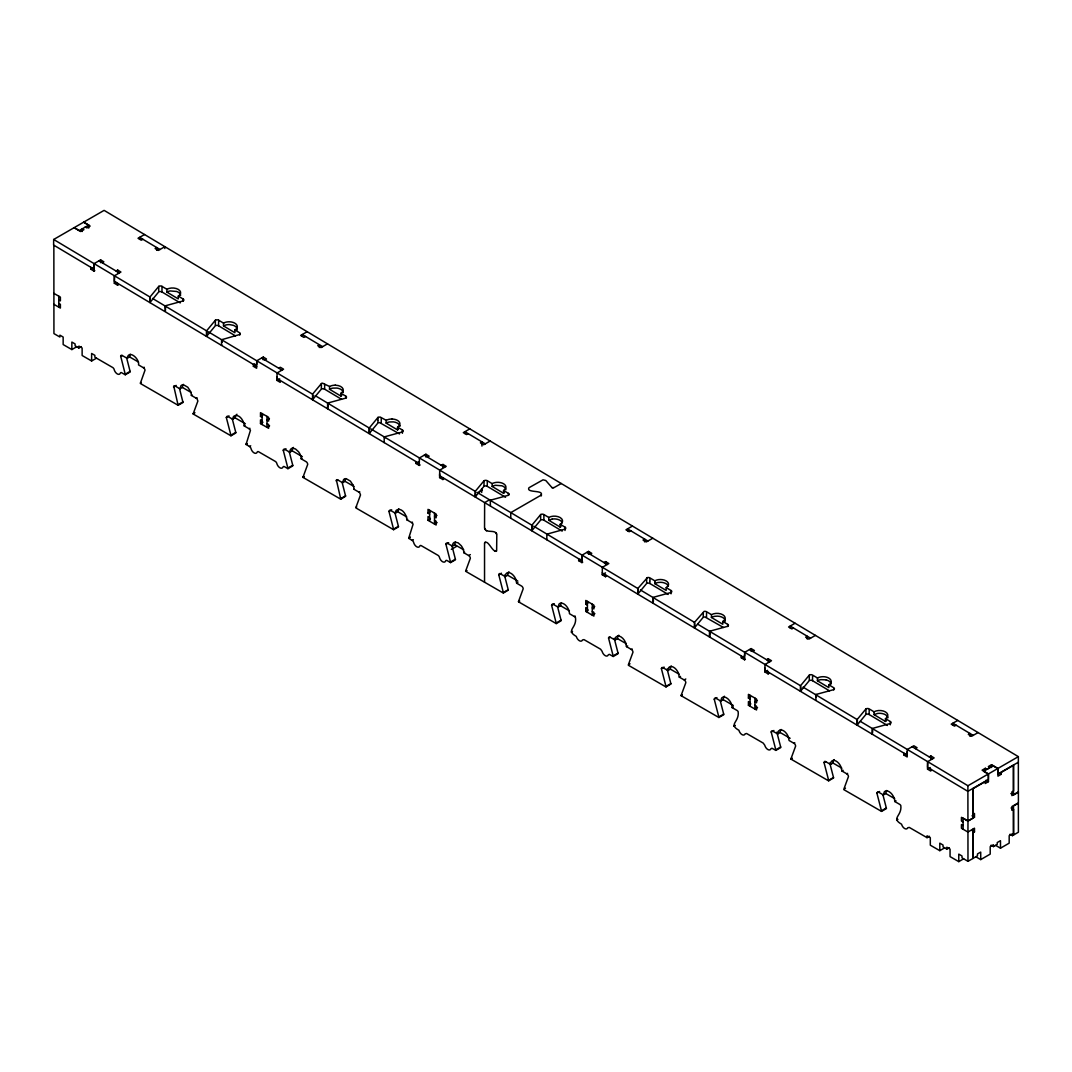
<?xml version="1.0" encoding="UTF-8"?>
<svg xmlns="http://www.w3.org/2000/svg" width="1072" height="1072" viewBox="0 0 1072 1072"><rect width="100%" height="100%" fill="white"/><g stroke="black" fill="none" stroke-linecap="round" stroke-linejoin="round"><path stroke-width="1.5" d="M94.805 270.613L93.988 271.082L90.745 269.139L90.772 267.276M116.057 271.015L117.692 270.077L120.935 272.02L114.436 275.785L114.315 283.222L117.572 285.165L117.598 283.303M264.878 359.937L266.499 358.999L263.256 357.056L256.744 360.808L256.637 368.259L253.381 366.316L253.407 364.453L254.627 363.756M280.248 380.48L280.221 382.342L276.965 380.399L277.072 372.962L283.584 369.197L280.328 367.254L278.707 368.192M420.09 464.967L419.273 465.436L416.03 463.493L416.057 461.63M441.342 465.369L442.964 464.431L446.22 466.374L439.708 470.139L439.6 477.589L442.857 479.532L442.883 477.67M582.726 562.143L581.922 562.612L578.666 560.669L578.692 558.807M603.978 562.559L605.613 561.607L608.856 563.55L602.357 567.316L602.25 574.766L605.492 576.709L605.519 574.847M745.375 659.32L744.558 659.789L741.301 657.846L741.342 655.984M766.627 659.736L768.249 658.798L771.505 660.727L764.993 664.493L764.885 671.943L768.142 673.886L768.168 672.023M915.434 748.645L917.069 747.707L913.813 745.764L907.301 749.516L907.193 756.966L903.951 755.036L903.977 753.174M930.804 769.2L930.777 771.063L927.521 769.12L927.628 761.669L934.141 757.917L930.885 755.974L929.263 756.912M1010.869 793.548L1013.469 795.049L1018.346 792.235L1018.36 756.644L104.105 210.367L53.68 239.485L53.6 245.059L94.028 269.219L93.988 271.082M82.236 231.498L82.276 228.698L83.911 229.676L80.655 231.552L74.156 227.666M94.108 263.632L94.028 269.219L94.108 263.632L100.607 259.88L103.863 261.823L102.242 262.761M100.567 262.667L100.607 259.88M114.436 275.785L114.356 281.36L256.664 366.396M117.652 272.878L117.692 270.077M139.615 239.203L139.641 237.341L159.969 249.481M162.06 286.385A2.318 1.367 0.9 0 0 158.777 286.358L150.281 296.649A2.278 1.34 0.9 0 1 149.879 296.957L149.799 302.545A2.278 1.34 0.9 0 0 150.187 302.237L158.696 291.932A2.318 1.353 0.9 0 1 161.966 291.973L180.27 302.92M150.187 302.237L150.254 298.043M156.686 250.339L156.726 247.538L155.092 248.49L158.348 250.433L164.86 246.667L164.82 248.53M158.71 291.236L158.777 286.358M161.952 291.973L162.019 287.082M165.45 309.942L165.503 305.748L183.178 300.924A2.238 1.313 0.9 0 0 183.794 300.254L183.848 299.986A2.318 1.353 0.9 0 0 183.446 299.209L178.3 296.1A8.053 4.73 0.9 0 0 178.3 289.413A8.053 4.73 0.9 0 0 166.91 289.306M178.3 296.1L178.26 298.9L166.87 292.093L166.91 289.306L162.033 286.385M183.151 301.111L183.178 299.021M218.675 320.22A2.318 1.367 0.9 0 0 215.405 320.18L206.896 330.484A2.278 1.34 0.9 0 1 206.494 330.792L206.414 336.367A2.278 1.34 0.9 0 0 206.816 336.059L215.325 325.767A2.318 1.367 0.9 0 1 216.477 325.419A2.318 1.367 0.9 0 1 217.857 325.513A2.318 1.367 0.9 0 1 218.594 325.808L235.478 335.911M206.816 336.059L206.869 331.878M215.325 325.071L215.405 320.18M218.567 325.808L218.648 320.917M222.092 342.37L222.132 339.583L240.275 334.343L240.061 333.044L234.915 329.935A8.067 4.744 0.9 0 0 237.274 326.612L237.126 325.687A8.067 4.744 0.9 0 0 231.552 322.015A8.067 4.744 0.9 0 0 223.499 323.128M234.915 329.935L234.875 332.722L223.499 325.928L223.539 323.128L218.661 320.22M239.766 334.946L239.78 333.553M256.69 364.534L256.717 362.671M263.216 359.844L263.256 357.056M277.018 376.687L276.991 378.537L419.299 463.573M302.264 336.38L302.291 334.518L322.618 346.671M341.754 395.488A7.973 4.69 0.9 0 1 340.896 396.077L329.506 389.27L329.56 386.483L322.578 383.173A2.318 1.367 0.9 0 0 321.426 383.535L312.635 394.067L312.434 399.722A2.278 1.34 0.9 0 0 312.836 399.414L321.345 389.123A2.238 1.313 0.9 0 1 322.498 388.761L324.588 389.149L341.499 399.253M312.836 399.414L312.89 395.22M319.322 347.516L319.362 344.715L317.741 345.666L320.984 347.609L327.496 343.844M321.345 388.412L321.426 383.535M324.588 389.149L324.628 387.059M324.628 386.362L324.669 384.258M328.086 407.119L328.153 402.925L345.814 398.101A2.318 1.353 0.9 0 0 345.814 396.184L340.936 393.277A8 4.703 0.9 0 0 338.35 385.585L335.241 385.156M340.896 396.077L340.936 393.277M345.787 398.288L345.814 396.198M398.369 429.323A7.973 4.69 0.9 0 1 397.511 429.899L386.134 423.105L386.175 420.304L380.145 417.021L378.041 417.356L369.532 427.661A2.278 1.34 0.9 0 1 369.143 427.969L369.049 433.544A2.278 1.34 0.9 0 0 369.451 433.235L377.96 422.944L379.582 422.569L399.534 433.932M369.451 433.235L369.532 427.661M377.974 422.247L377.987 420.854M378.001 420.157L378.041 417.356M381.203 422.984L381.284 418.093M384.151 442.575L384.232 436.987A2.305 1.353 0.9 0 1 384.768 436.76L402.442 431.936A2.318 1.353 0.9 0 0 403.059 431.266A2.318 1.367 0.9 0 0 403.059 430.716A2.291 1.34 0.9 0 0 402.442 430.033L397.551 427.112A8 4.703 0.9 0 0 399.575 422.448A8 4.703 0.9 0 0 393.478 419.139L391.87 418.978M384.741 438.153L384.768 436.76M397.511 429.899L397.551 427.112M402.389 433.289L402.442 430.033M419.273 465.436L419.393 457.985L425.892 454.233L429.148 456.176L427.514 457.114M425.852 457.02L425.892 454.233M439.667 473.864L439.627 475.727L581.935 560.75L581.975 558.887M442.924 467.231L442.964 464.431M464.9 433.557L464.926 431.694L485.254 443.848M504.389 492.664A8.08 4.744 0.9 0 1 503.532 493.254L492.155 486.447L492.195 483.66L487.318 480.738A2.318 1.353 0.9 0 0 484.062 480.712L475.553 491.003A2.278 1.34 0.9 0 1 475.164 491.311L475.07 496.899A2.278 1.34 0.9 0 0 475.472 496.591L483.981 486.299A2.318 1.367 0.9 0 1 487.251 486.326L505.555 497.274M475.472 496.591L475.539 492.396M481.944 446.086L481.998 441.905L480.377 442.843L483.633 444.786L490.132 441.034M483.995 485.603L484.062 480.712M487.237 486.326L487.304 481.435M492.155 483.646A8.067 4.744 0.9 0 1 500.209 482.547A8.067 4.744 0.9 0 1 505.783 486.206L505.93 487.144A8.067 4.744 0.9 0 1 503.572 490.453L508.731 493.562A2.318 1.353 0.9 0 1 509.133 494.339L509.079 494.607A2.238 1.313 0.8 0 1 508.45 495.277L490.788 500.101A2.305 1.353 0.9 0 0 490.252 500.329L490.427 505.796M490.762 501.495L490.788 500.101M503.532 493.254L503.572 490.453M508.436 494.768L508.463 493.375M510.728 518.205L510.808 512.617L541.092 495.143C544.281 489.582 525.776 493.294 528.965 487.733L543.022 479.827L545.769 480.497L552.04 487.666L554.09 487.586L561.232 483.512M561.018 526.499A8.094 4.757 0.9 0 1 560.16 527.076L548.77 520.282L548.81 517.495L543.933 514.573A2.265 1.327 0.9 0 0 541.4 514.265A2.332 1.367 0.9 0 0 540.677 514.547L532.181 524.838A2.265 1.327 0.9 0 1 531.779 525.146L531.699 530.734A2.265 1.327 0.9 0 0 532.087 530.412L540.596 520.121A2.332 1.367 0.9 0 1 541.749 519.773A2.265 1.327 0.9 0 1 543.839 520.161L562.17 531.109M532.087 530.412L532.154 526.231M540.61 519.424L540.677 514.547M541.079 495.84L541.092 495.143M541.4 495.599L541.414 494.902M543.852 520.161L543.919 515.27M560.16 527.076L560.2 524.288A8.08 4.744 0.9 0 0 560.187 517.575A8.08 4.744 0.9 0 0 548.757 517.468M565.024 530.466L565.078 527.21L560.2 524.288M582.002 557.038L582.029 555.175L588.528 551.41L591.784 553.353L590.163 554.291M581.922 562.612L582.029 555.162M588.488 554.197L588.528 551.41M605.559 564.408L605.613 561.607M627.549 530.734L627.576 528.885L647.903 541.025M654.831 580.836L654.791 583.624L666.168 590.431L666.221 587.63L668.419 585.232A8.08 4.744 0.9 0 0 664.359 580.113A8.08 4.744 0.9 0 0 654.831 580.836L649.954 577.915A2.251 1.327 0.9 0 0 648.801 577.54A2.278 1.34 0.9 0 0 647.421 577.607L637.907 588.421L637.706 594.076A2.265 1.327 0.9 0 0 638.108 593.767L638.175 589.573M644.594 541.869L644.647 539.082L643.012 540.02L646.269 541.963L652.781 538.211M646.63 582.779L646.697 577.888M668.191 594.451L649.873 583.503L649.9 581.413M649.913 580.716L649.94 578.625M653.371 601.472L653.384 600.079M671.045 593.808L671.099 590.551L666.221 587.63M711.486 614.671A8.04 4.717 0.9 0 1 722.85 614.792A8.04 4.717 0.9 0 1 722.836 621.465L722.796 624.252L711.406 617.459L711.46 614.671L706.569 611.75A2.251 1.327 0.9 0 0 705.416 611.375A2.278 1.34 0.9 0 0 704.036 611.442L694.817 622.015A2.265 1.327 0.9 0 1 694.415 622.323L694.334 627.911A2.265 1.327 0.9 0 0 694.736 627.589L703.232 617.298L704.867 616.923L723.399 627.442M694.723 627.589L694.79 623.408M703.245 616.601L703.299 613.117M706.488 617.338L706.569 612.447M709.986 635.294L710.053 631.113L727.714 626.289A2.332 1.367 0.9 0 0 728.196 625.874A2.265 1.327 0.9 0 0 728.344 625.07A2.238 1.313 0.9 0 0 727.714 624.386L722.836 621.465M727.687 626.477L727.714 624.386M744.558 659.789L744.665 652.339L751.177 648.587L754.42 650.53L752.799 651.468M744.611 656.077L744.651 654.215M751.137 651.387L751.177 648.587M764.939 668.218L764.912 670.08L907.22 755.103M768.209 661.585L768.249 658.798M790.185 627.924L790.211 626.061L810.539 638.202M831.041 682.408A8.04 4.717 0.9 0 0 826.954 677.276A8.04 4.717 0.9 0 0 817.48 678.013L812.589 675.092A2.265 1.327 0.9 0 0 810.057 674.784A2.332 1.367 0.9 0 0 809.347 675.065L800.838 685.356A2.265 1.327 0.9 0 1 800.436 685.665L800.355 691.252A2.265 1.327 0.9 0 0 800.757 690.944L809.253 680.653A2.332 1.367 0.9 0 1 810.419 680.291A2.265 1.327 0.9 0 1 812.496 680.68L829.42 690.783M800.757 690.944L800.811 686.75M807.243 639.046L807.283 636.259L805.662 637.197L808.904 639.14L815.417 635.388M809.266 679.956L809.347 675.065M812.509 680.68L812.589 675.802M816.02 697.256L816.073 694.455L833.735 689.644A2.251 1.327 0.9 0 0 834.364 688.961L834.364 688.412A2.251 1.327 0.9 0 0 833.735 687.728L828.857 684.82A8.08 4.744 0.9 0 0 831.068 682.408M828.857 684.82L828.817 687.608L817.427 680.8L817.48 678.013M833.708 689.819L833.708 689.122M874.095 711.848L874.055 714.635L885.432 721.443L885.472 718.642A8.08 4.744 0.9 0 0 885.472 711.929A8.08 4.744 0.9 0 0 874.042 711.821L869.218 708.927A2.265 1.327 0.9 0 0 866.672 708.619A2.332 1.367 0.9 0 0 865.962 708.9L857.453 719.191A2.265 1.327 0.9 0 1 857.051 719.5L856.97 725.087A2.265 1.327 0.9 0 0 857.372 724.779L865.881 714.475A2.332 1.367 0.9 0 1 867.034 714.126A2.265 1.327 0.9 0 1 867.972 714.14A2.238 1.313 0.9 0 1 869.124 714.515L887.455 725.463M857.372 724.779L857.439 720.585M865.895 713.778L865.962 708.9M869.124 714.515L869.204 709.624M872.621 732.471L872.662 729.684M890.309 724.819L890.35 721.563L885.472 718.642M907.26 753.254L907.287 751.392M927.642 761.669L927.561 767.257L967.895 791.364L967.936 821.085L972.813 818.258L972.773 788.55M930.844 758.762L930.885 755.974M952.82 725.101L952.847 723.238L973.175 735.379M1018.36 756.644L967.949 785.749L967.855 791.337L988.33 779.518L988.411 773.944L982.099 770.165L985.356 768.289L986.977 769.254L989.952 767.539L988.33 766.56L991.587 764.684L997.898 768.463L997.818 774.051L1018.32 762.246M969.879 736.223L969.919 733.436L968.297 734.374L971.554 736.317L978.066 732.565M985.302 771.076L985.356 768.289M991.546 767.485L991.587 764.684M289.319 451.982L292.75 465.302A2.291 1.327 60 0 1 292.817 465.878L287.939 468.692L284.509 466.722A2.291 1.327 60 0 0 282.981 467.084L282.512 467.807A4.596 2.653 60 0 1 277.3 464.792L276.844 463.546A2.291 1.327 60 0 0 275.303 461.402L258.687 451.808A2.291 1.327 60 0 0 257.159 452.183L256.69 452.907A4.596 2.653 60 0 1 251.478 449.892L251.022 448.632A2.291 1.327 60 0 0 249.481 446.501L246.064 444.384L250.446 430.368A2.332 1.34 60 0 0 249.079 428.733L244.202 425.919C244.202 421.095 239.083 412.934 233.75 416.284A7.986 4.61 60 0 0 232.812 419.34L227.934 416.526A2.332 1.34 60 0 0 227.05 416.311L226.313 417.464L230.895 435.219A2.291 1.327 60 0 1 230.962 435.795L235.84 432.981A2.291 1.327 60 0 0 235.773 432.405L232.329 419.085M451.955 545.889L455.386 559.195A2.291 1.327 60 0 1 455.453 559.785L450.575 562.599L447.145 560.616A2.291 1.327 60 0 0 445.617 560.978L445.161 561.715A4.596 2.653 60 0 1 439.935 558.7L439.48 557.44A2.291 1.327 60 0 0 437.952 555.309L421.336 545.715A2.291 1.327 60 0 0 419.795 546.077L419.34 546.8A4.596 2.653 60 0 1 414.127 543.785L413.658 542.539A2.291 1.327 60 0 0 412.13 540.395L408.7 538.278L413.082 524.262A2.332 1.34 60 0 0 411.728 522.64L406.837 519.813C406.837 515.002 401.732 506.842 396.385 510.178A7.986 4.61 60 0 0 395.461 513.247L390.583 510.433A2.332 1.34 60 0 0 389.685 510.218L388.948 511.371L393.531 529.126A2.291 1.327 60 0 1 393.598 529.702L398.476 526.888A2.291 1.327 60 0 0 398.409 526.312L394.978 512.992M614.216 638.309L618.035 653.103A2.278 1.313 60 0 1 618.102 653.679L613.224 656.493L609.311 654.322L608.253 654.885A4.61 2.653 60 0 1 605.184 655.622A4.61 2.653 60 0 1 602.116 651.334L600.588 649.203L583.972 639.609L582.444 639.971A4.61 2.653 60 0 1 579.376 640.708A4.61 2.653 60 0 1 576.307 636.433C565.266 630.081 576.91 628.487 575.517 617.753A2.305 1.327 60 0 0 574.364 616.534L569.487 613.72A8.053 4.65 60 0 0 565.413 605.064A8.053 4.65 60 0 0 559.021 604.085L558.097 607.141L553.219 604.327A2.305 1.34 60 0 0 552.335 604.112L551.598 605.265L556.18 623.02A2.278 1.313 60 0 1 556.247 623.596L561.125 620.782A2.278 1.313 60 0 0 561.058 620.206L557.614 606.886M776.852 732.203L780.671 746.996A2.278 1.313 60 0 1 780.738 747.573L775.86 750.4L771.947 748.216L770.902 748.779A4.61 2.653 60 0 1 767.833 749.516A4.61 2.653 60 0 1 764.765 745.241L763.224 743.097L746.608 733.503L745.08 733.878A4.61 2.653 60 0 1 742.012 734.615A4.61 2.653 60 0 1 738.943 730.327C727.901 723.975 739.546 722.394 738.152 711.647A2.305 1.327 60 0 0 737 710.428L732.122 707.614A8.053 4.65 60 0 0 731.72 704.961A8.08 4.663 60 0 0 729.55 700.632A8.053 4.65 60 0 0 721.67 697.979L720.746 701.048L715.855 698.22A2.305 1.34 60 0 0 714.97 698.019L714.233 699.172L718.816 716.927A2.278 1.313 60 0 1 718.883 717.503L723.761 714.689A2.278 1.313 60 0 0 723.694 714.113L720.263 700.793M929.491 836.267L927.052 837.674L909.257 827.41L907.716 827.772A4.61 2.653 60 0 1 904.647 828.509A4.61 2.653 60 0 1 901.579 824.234C890.551 817.882 902.182 816.288 900.802 805.541A2.305 1.327 60 0 0 899.649 804.335L894.772 801.521A8.053 4.65 60 0 0 890.698 792.865A8.053 4.65 60 0 0 884.306 791.886L883.382 794.942L878.504 792.128A2.305 1.34 60 0 0 877.606 791.913L876.883 793.066L881.452 810.821A2.278 1.313 60 0 1 881.519 811.397L886.41 808.583A2.278 1.313 60 0 0 886.33 808.007L882.899 794.687M232.812 419.34L235.277 417.356A8.067 4.663 60 0 1 235.652 415.748L236.925 414.248M395.461 513.247L397.913 511.25A8.067 4.663 60 0 1 398.302 509.642L398.824 508.771M558.097 607.141L560.535 605.734L560.937 603.549A8.107 4.677 60 0 1 561.179 603.08M720.746 701.048L723.185 699.641L723.573 697.443A8.107 4.677 60 0 1 724.458 696.224M883.382 794.942L885.82 793.535L886.222 791.35A8.107 4.677 60 0 1 886.745 790.479M126.67 358.075L130.101 371.381A2.291 1.327 60 0 1 130.181 371.957L125.29 374.785A2.291 1.327 60 0 0 125.223 374.208L120.68 356.118A2.291 1.327 60 0 1 121.98 355.368L127.153 358.329L129.591 356.922L129.993 354.738A8.08 4.663 60 0 1 130.235 354.269M725.087 621.519L724.98 619.964M179.506 388.587L183.004 402.482L178.126 405.296L173.744 386.094A2.278 1.313 60 0 1 175.098 386.014L179.989 388.841L182.428 387.434A8.067 4.663 60 0 1 182.83 385.237L183.352 384.366M179.989 388.841L180.913 385.786A8.053 4.65 60 0 1 183.58 384.808L187.774 387.22L190.441 391.28A8.053 4.65 60 0 1 191.365 395.421M342.142 482.48L345.64 496.242L340.775 499.204L336.38 479.988A2.278 1.313 60 0 1 337.734 479.921L342.625 482.735L345.063 481.328A8.067 4.663 60 0 1 345.465 479.144L345.707 478.675M342.625 482.735L343.549 479.68A8.053 4.65 60 0 1 346.229 478.702L350.41 481.127L353.077 485.187M504.47 575.168L508.222 589.707A2.961 1.702 60 0 1 508.289 590.136L503.411 592.963A2.961 1.702 60 0 0 503.344 592.521L498.761 574.766L499.23 573.708A2.305 1.327 60 0 1 500.383 573.828L505.26 576.642L507.699 575.235A8.027 4.636 60 0 1 508.972 571.832M667.119 669.075L670.858 683.601A2.961 1.702 60 0 1 670.925 684.043L666.047 686.857A2.961 1.702 60 0 0 665.98 686.415L661.397 668.66L661.88 667.615A2.305 1.327 60 0 1 663.032 667.722L667.91 670.536L670.348 669.129A8.027 4.636 60 0 1 670.75 666.945A8.107 4.677 60 0 1 671.273 666.074M829.755 762.969L833.507 777.508A2.961 1.702 60 0 1 833.574 777.937L828.683 780.764A2.961 1.702 60 0 0 828.629 780.322L824.046 762.567L824.515 761.509A2.305 1.327 60 0 1 825.668 761.629L830.545 764.443L832.984 763.036A8.027 4.636 60 0 1 833.386 760.839A8.107 4.677 60 0 1 834.257 759.619M127.153 358.329C128.653 348.949 139.869 359.053 138.543 364.895L143.715 367.924A2.291 1.327 60 0 1 145.015 370.175L140.459 382.999A2.305 1.34 60 0 0 140.392 383.495L178.126 405.296M476.986 492.303L489.515 499.793L484.638 502.607L484.544 527.732C485.16 534.271 496.189 528.429 496.805 534.968L496.631 550.901A2.305 1.327 60 0 1 495.827 551.316C491.914 551.289 487.586 538.559 484.544 543.236L484.544 582.203M230.962 435.795L193.228 414.02A2.291 1.327 60 0 1 193.295 413.511L197.878 401.049L197.141 399.052A2.332 1.34 60 0 0 196.243 398.235L191.365 395.421L192.183 394.938M340.775 499.204L303.041 477.415A2.291 1.327 60 0 1 303.108 476.919L307.691 464.444A2.291 1.327 60 0 0 307.423 463.265L307.208 462.849A2.291 1.327 60 0 0 306.351 461.831L301.178 458.816A8.053 4.65 60 0 0 298.606 451.821L295.483 448.954L292.375 448.23M393.598 529.702L355.864 507.914A2.291 1.327 60 0 1 355.931 507.418L360.514 494.942L359.777 492.946A2.332 1.34 60 0 0 358.892 492.128L354.015 489.314M503.411 593.097L465.677 571.309A2.291 1.327 60 0 1 465.744 570.813L470.327 558.351A2.291 1.327 60 0 0 470.059 557.172L469.844 556.743A2.291 1.327 60 0 0 469 555.738L463.814 552.71A8.053 4.65 60 0 0 461.241 545.728L458.133 542.847L455.01 542.124A8.053 4.65 60 0 0 452.438 546.144L447.265 543.182A2.332 1.34 60 0 0 446.408 543.196L446.193 543.383A2.332 1.34 60 0 0 445.925 544.268L450.508 562.023A2.291 1.327 60 0 1 450.575 562.599M556.247 623.596L518.513 601.807A2.291 1.327 60 0 1 518.58 601.312L523.163 588.85A2.238 1.3 60 0 0 523.042 588.086A2.305 1.34 60 0 0 521.528 586.036L516.65 583.208L515.726 579.081A8.04 4.636 60 0 0 509.334 572.689A8.04 4.636 60 0 0 505.26 576.642M718.883 717.503L681.149 695.715A2.291 1.327 60 0 1 681.216 695.219L685.799 682.743A2.238 1.3 60 0 0 685.691 681.993A2.305 1.34 60 0 0 684.177 679.929L679.286 677.115L678.362 672.975A8.04 4.636 60 0 0 671.97 666.596A8.04 4.636 60 0 0 667.91 670.536M828.696 780.898L790.962 759.11A2.291 1.327 60 0 1 791.029 758.614L795.612 746.152A2.291 1.327 60 0 0 793.977 743.325L789.099 740.511L788.175 736.384A8.067 4.663 60 0 0 780.295 729.925M484.584 542.821L485.201 542.097M638.108 593.767L646.617 583.476A2.251 1.327 0.9 0 1 647.769 583.114L648.721 583.128A2.251 1.327 0.9 0 1 649.82 583.503M312.515 394.134L208.249 331.744M637.8 588.488L533.695 526.191M88.735 228.095L88.735 225.093L79.248 230.574L74.37 227.76M144.532 234.527L138.02 238.279L141.276 240.222L142.898 239.284M90.745 269.139L94.269 267.102M114.315 283.222L115.95 282.284M117.572 285.165L118.389 284.696M53.855 245.22L53.935 333.593L59.898 337.037L59.898 335.161L63.154 337.037L63.154 344.554L71.851 349.579L76.728 346.752M71.851 349.579L71.851 342.062L75.107 343.938L75.107 345.814L78.872 347.985L81.311 346.578M78.872 347.985L78.872 346.109L82.129 347.985L82.129 355.502L91.616 360.983L96.493 358.169M120.654 356.453L122.275 355.502M126.04 373.739L130.101 371.381M143.42 367.709L144.224 367.24M140.459 382.999L141.276 382.53M173.476 386.965L176.183 385.397M178.877 404.251L182.937 401.906M307.168 331.704L300.656 335.456L303.912 337.399L305.533 336.461M196.243 398.235L197.06 397.766M253.381 366.316L256.101 364.748M193.295 413.511L194.916 412.573M193.228 414.02L194.447 413.31M276.965 380.399L279.671 378.845M226.313 417.464L229.019 415.896M244.202 425.919L245.019 425.45M269.434 418.75L266.995 420.157L268.63 421.095L268.63 417.33L260.496 412.64L260.496 416.392L262.935 414.985M231.699 434.75L235.773 432.405M249.079 428.733L249.897 428.264M262.117 420.773L260.496 419.835L260.496 423.601L262.935 422.194M269.595 425.852L266.995 427.353L266.995 416.405M246.118 444.022L246.935 443.553M246.051 444.518L247.27 443.808M249.481 446.501L250.701 445.791M287.939 468.692A2.291 1.327 60 0 0 287.872 468.116L283.289 450.361L285.996 448.793M283.289 450.361A2.332 1.34 60 0 1 283.557 449.49L283.758 449.315A2.332 1.34 60 0 1 284.629 449.275L289.788 452.237L292.227 450.83A8.094 4.677 60 0 1 292.87 448.176L293.165 447.774A7.933 4.583 60 0 1 293.5 447.426M301.178 458.816L301.996 458.347M288.676 467.647L292.75 465.302M303.108 476.919L303.912 476.45M303.041 477.415L304.26 476.705M336.126 480.859L337.747 479.921M341.512 498.145L345.573 495.8M358.892 492.128L359.696 491.659M469.804 428.88L463.305 432.632L466.548 434.575L468.183 433.637M416.03 463.493L418.737 461.925M355.931 507.418L356.748 506.949M439.6 477.589L441.235 476.638M442.857 479.532L443.674 479.063M388.948 511.371L391.669 509.803M406.837 519.813L407.655 519.344M394.349 528.657L398.409 526.312M411.728 522.64L412.532 522.158M436.961 515.458L434.522 516.865L436.143 517.803L436.143 514.051L428.009 509.361L428.009 513.113L430.448 511.706M429.644 517.495L428.009 516.557L428.009 520.309L430.448 518.902M478.434 492.463L482.333 490.199M408.767 537.916L410.388 536.978M408.7 538.412L409.919 537.715M437.121 522.573L434.522 524.074L434.522 513.113M412.13 540.395L413.35 539.698M445.925 544.268L448.645 542.7M452.438 546.144L454.876 544.737A8.094 4.677 60 0 1 455.506 542.084M451.325 549.387L456.752 546.264M463.814 552.71L464.632 552.241M451.325 561.554L455.386 559.195M468.705 555.524L470.327 554.586M465.744 570.813L466.561 570.344M465.677 571.309L466.896 570.612M498.761 574.766L501.468 573.198M516.65 583.208L517.87 582.511M504.162 592.052L508.222 589.707M632.453 526.057L625.941 529.809L629.197 531.752L630.818 530.814M578.666 560.669L581.372 559.102M518.58 601.312L519.384 600.843M518.513 601.807L519.732 601.111M602.25 574.766L605.492 572.877M551.598 605.265L554.304 603.697M605.492 576.709L606.31 576.24M594.719 606.551L592.28 607.958L593.901 608.896L593.901 605.131L585.768 600.441L585.768 604.193L588.22 602.786M556.984 622.551L561.058 620.206M574.364 616.534L575.182 616.065M587.402 608.574L585.768 607.636L585.768 611.402L588.22 609.995M594.88 613.653L592.28 615.154L592.28 604.193M571.403 631.823L572.22 631.354M571.336 632.319L572.555 631.609M613.224 656.493A2.278 1.313 60 0 0 613.157 655.917L608.574 638.162L610.196 637.224L615.073 640.038L617.512 638.631A8.027 4.636 60 0 1 618.155 635.977A7.852 4.543 60 0 1 618.785 635.227M615.073 640.038A8.067 4.663 60 0 1 615.998 636.982L617.66 636.031A8.053 4.65 60 0 1 625.539 642.476L626.463 646.617L627.683 645.907M613.961 655.448L618.035 653.103M626.463 646.617L631.341 649.431L632.158 648.962M629.197 664.251L630.014 663.769M661.397 668.66L664.117 667.092M679.286 677.115L680.506 676.405M666.797 685.946L670.858 683.601M684.177 679.929L685.799 678.991M795.089 623.234L788.577 626.986L791.833 628.929L793.454 627.991M741.301 657.846L744.022 656.292M681.216 695.219L682.033 694.75M681.149 695.715L682.368 695.004M714.233 699.172L716.94 697.604M764.885 671.943L767.592 670.375M768.142 673.886L768.959 673.417M757.355 700.445L754.916 701.852L756.551 702.79L756.551 699.038L748.417 694.348L748.417 698.1L750.856 696.693M732.122 707.614L733.342 706.917M719.634 716.458L723.694 714.099M750.038 702.482L748.417 701.544L748.417 705.296L750.856 703.889M757.529 707.547L754.929 709.048L754.929 698.1M734.052 725.717L734.869 725.248M733.985 726.213L735.204 725.516M775.86 750.4A2.278 1.313 60 0 0 775.793 749.824L771.21 732.055L773.917 730.501M771.21 732.055A2.318 1.34 60 0 1 772.255 730.903L777.723 733.945L780.161 732.524A8.027 4.636 60 0 1 780.791 729.885A7.852 4.543 60 0 1 781.086 729.469M776.61 749.355L780.671 746.996M793.977 743.325L794.794 742.856M791.029 758.614L791.846 758.145M790.962 759.11L792.181 758.413M824.046 762.567L825.668 761.629M830.545 764.443A8.04 4.636 60 0 1 834.606 760.49A8.04 4.636 60 0 1 840.984 766.882L841.935 771.009L843.155 770.312M829.433 779.853L833.507 777.508M841.935 771.009L846.813 773.837L847.63 773.368M957.738 720.424L951.226 724.163L954.469 726.119L956.103 725.168M844.669 788.644L845.486 788.175M903.951 755.036L906.657 753.469M876.883 793.066L879.589 791.498M927.521 769.12L930.241 767.552M894.772 801.521L895.991 800.811M882.269 810.352L886.33 808.007M896.688 819.624L897.505 819.155M896.621 820.12L897.84 819.41M1009.998 834.244L1012.437 835.651L1018.4 832.207L1018.36 803.196L1013.482 806.01L1013.522 835.021L1013.522 809.387L1011.888 810.325L1011.888 806.573L1018.4 802.821L1018.4 791.86L1011.888 795.625L1011.888 791.86L1013.522 790.922L1013.522 765.287L1001.181 772.416L1001.181 774.292L997.938 776.168L997.938 768.651L993.061 765.837L983.573 771.317L988.451 774.131L988.451 781.649L985.195 783.525L985.195 781.649L972.853 788.764L972.853 814.398L974.488 813.46L974.488 817.212L967.976 820.978L963.098 818.15L963.098 829.112M927.052 837.674L927.052 835.798L930.308 837.674L930.308 845.192L939.796 850.672L944.673 847.858M975.842 856.769L980.719 859.597L980.719 852.079L977.463 853.955L977.463 855.831L967.976 861.312L967.949 832.046L974.488 828.174L974.488 831.926L972.853 832.864L972.853 858.498L972.827 829.232M939.796 850.672L939.796 843.155L943.038 845.031L943.038 846.907L946.817 849.091L949.256 847.684M946.817 849.091L946.817 847.215L950.06 849.091L950.06 856.608L958.77 861.633L963.648 858.806M991.024 845.192L993.463 846.599L997.228 844.428L997.228 842.552L1000.484 840.676L1000.484 848.18L995.607 845.366M980.719 859.597L990.206 854.116L990.206 846.599L993.463 844.723L993.463 846.599M1000.484 848.18L1009.181 843.155L1009.181 835.651L1012.437 833.775L1012.437 835.651M223.499 325.928L225.643 325.044A8.013 4.703 0.9 0 1 229.515 324.602L233.307 325.298A8.013 4.703 0.9 0 1 237.126 329.962M548.77 520.282L552.16 519.129M874.055 714.635L877.445 713.483A8.107 4.757 0.9 0 1 881.398 713.429L882.671 713.657A8.107 4.757 0.9 0 1 887.683 717.168M780.295 729.925L778.647 730.876A8.067 4.663 60 0 0 777.723 733.945M815.98 700.043L815.658 694.629A2.305 1.353 0.8 0 1 816.073 694.455M165.423 311.336L164.981 305.976A2.305 1.353 0.9 0 1 165.503 305.748M826.056 679.836L820.83 679.648A7.986 4.69 0.9 0 0 817.427 680.8M495.827 551.316L494.715 550.74M486.634 530.747L485.884 530.359M610.196 637.224L609.606 637.009A2.318 1.34 60 0 0 608.574 638.162M83.857 222.279L88.735 225.093M998.742 772.885L1001.181 774.292M986.012 780.242L988.451 781.649M1011.084 807.98L1013.522 809.387M972.049 815.805L974.488 817.212M53.895 293.366L60.394 297.118L60.394 300.87L58.772 299.932M967.936 821.085L961.45 817.333L961.45 821.085L963.071 822.023M260.496 416.392L262.117 417.33M428.009 513.113L429.644 514.051M585.768 604.193L587.402 605.131M748.417 698.1L750.038 699.038M972.049 830.519L974.488 831.926M58.772 303.376L60.394 304.314L60.394 308.079L53.895 304.327M266.995 423.601L268.63 424.539L268.63 428.291L260.496 423.601M434.522 520.309L436.143 521.247L436.143 525.012L428.009 520.309M592.28 611.402L593.901 612.34L593.901 616.092L585.768 611.402M754.916 705.296L756.551 706.234L756.551 709.986L748.417 705.296M963.071 825.467L961.45 824.529L961.45 828.294L967.949 832.046L967.976 820.978M129.591 356.922L138.449 362.028M182.428 387.434L191.272 392.54M235.25 417.933L245.381 423.775M292.227 450.83L302.358 456.672M345.063 481.328L353.921 486.447M397.9 511.84L406.757 516.945M454.876 544.737L463.734 549.842M507.699 575.235L517.83 581.078M560.535 605.734L569.393 610.852M617.512 638.631L626.37 643.749M670.348 669.129L679.206 674.248M723.185 699.641L733.302 705.483M780.161 732.524L790.118 738.286M832.984 763.036L841.842 768.142M885.82 793.535L894.678 798.653M125.29 374.785L121.391 372.6A2.305 1.327 60 0 0 120.332 373.163L119.876 373.887A4.596 2.653 60 0 1 116.781 373.579A4.596 2.653 60 0 1 114.195 369.626A2.291 1.327 60 0 0 112.667 367.495L94.872 357.217L94.872 355.341L91.616 353.465L91.616 360.983M967.976 861.312L962.013 857.868L962.013 855.992L958.77 854.116L958.77 861.633M666.047 686.991L628.313 665.216A2.291 1.327 60 0 1 628.38 664.72L632.962 652.245A2.291 1.327 60 0 0 631.341 649.431M881.519 811.397L843.785 789.608A2.291 1.327 60 0 1 843.865 789.113L848.434 776.651A2.238 1.3 60 0 0 848.327 775.887A2.305 1.34 60 0 0 846.813 773.837M83.643 222.185L90.142 226.071L86.886 227.947L85.264 226.983M98.986 260.818L119.314 272.958M261.635 357.994L281.949 370.148M424.271 455.171L444.599 467.325M586.907 552.348L607.234 564.502M749.556 649.538L769.884 661.679M912.192 746.715L932.519 758.855M53.68 239.485L149.879 296.957M152.505 298.431L206.494 330.792M315.141 395.608L369.143 427.969M370.899 428.921L475.164 491.311M490.252 500.329L531.779 525.146M640.426 589.962L694.415 622.323M697.604 624.132L800.436 685.665M803.062 687.139L857.051 719.5M860.253 721.309L967.949 785.749M602.263 572.904L744.584 657.927M496.148 533.079L496.631 534.03M668.365 586.143L667.977 585.379A8.053 4.73 0.9 0 0 660.821 582.31L658.195 582.471A8.094 4.757 0.9 0 0 654.791 583.624M484.933 529.166L484.584 528.188M180.605 295.376L180.444 294.599A8.053 4.73 0.9 0 0 176.679 291.477L170.274 290.941A7.973 4.69 0.9 0 0 166.87 292.093M399.709 425.611L399.869 426.388M343.241 392.553L342.115 390.329A8.08 4.744 0.9 0 0 336.876 388.064L332.91 388.118A8.08 4.744 0.9 0 0 329.506 389.27M1013.442 765.073L1013.469 795.049M750.038 695.286L750.038 706.234M587.402 601.379L587.402 612.34M481.69 488.698L481.69 492.463M429.644 510.299L429.644 521.26M262.117 413.578L262.117 424.539M58.772 296.18L58.772 307.141M289.802 452.237A8.053 4.65 60 0 1 292.375 448.23M353.077 485.16A8.053 4.65 60 0 1 354.015 489.328M552.134 519.089A8.094 4.757 0.9 0 1 556.073 519.036L557.386 519.304A8.094 4.757 0.9 0 1 562.344 522.774M565.078 527.21A2.251 1.327 0.9 0 1 565.694 527.893A2.278 1.34 0.9 0 1 565.078 529.112L546.867 534.164L546.787 539.752A2.291 1.353 0.9 0 1 547.323 539.511M671.099 590.565A2.265 1.327 0.9 0 1 671.581 592.052A2.332 1.367 0.9 0 1 671.099 592.468L653.424 597.278A2.291 1.34 0.8 0 0 652.902 597.506L652.808 603.094A2.291 1.353 0.8 0 1 653.344 602.866M711.406 617.459A8.094 4.757 0.9 0 1 714.81 616.306L717.436 616.132A8.094 4.757 0.9 0 1 725.047 619.978M710.053 631.113A2.291 1.353 0.9 0 0 709.517 631.341L709.423 636.929A2.291 1.353 0.9 0 1 709.959 636.701M825.989 679.836A7.986 4.69 0.9 0 1 831.068 684.057M886.289 720.853A8.094 4.757 0.9 0 1 885.432 721.443M887.629 717.141A8.094 4.757 0.9 0 1 887.79 717.905M890.35 721.563A2.251 1.327 0.9 0 1 890.979 722.247A2.278 1.34 0.9 0 1 890.363 723.466L872.152 728.518L872.072 734.106A2.291 1.353 0.9 0 1 872.595 733.878M553.608 487.706A2.305 1.353 0.9 0 1 552.04 487.666M222.132 339.583A2.305 1.353 0.8 0 0 221.596 339.811L221.502 345.385A2.305 1.353 0.9 0 1 222.038 345.157M329.64 386.51A8 4.703 0.9 0 1 335.281 385.196M328.153 402.925A2.305 1.353 0.8 0 0 327.617 403.152L327.536 408.74A2.305 1.353 0.9 0 1 328.059 408.512M386.255 420.345A8 4.703 0.9 0 1 391.896 419.031M386.134 423.105A8.08 4.744 0.9 0 1 389.525 421.953L393.478 421.886A8.08 4.744 0.9 0 1 399.749 425.624M505.89 489.73A8.08 4.744 0.9 0 0 501.951 485.804L495.545 485.294A7.973 4.69 0.9 0 0 492.155 486.447"/></g></svg>
